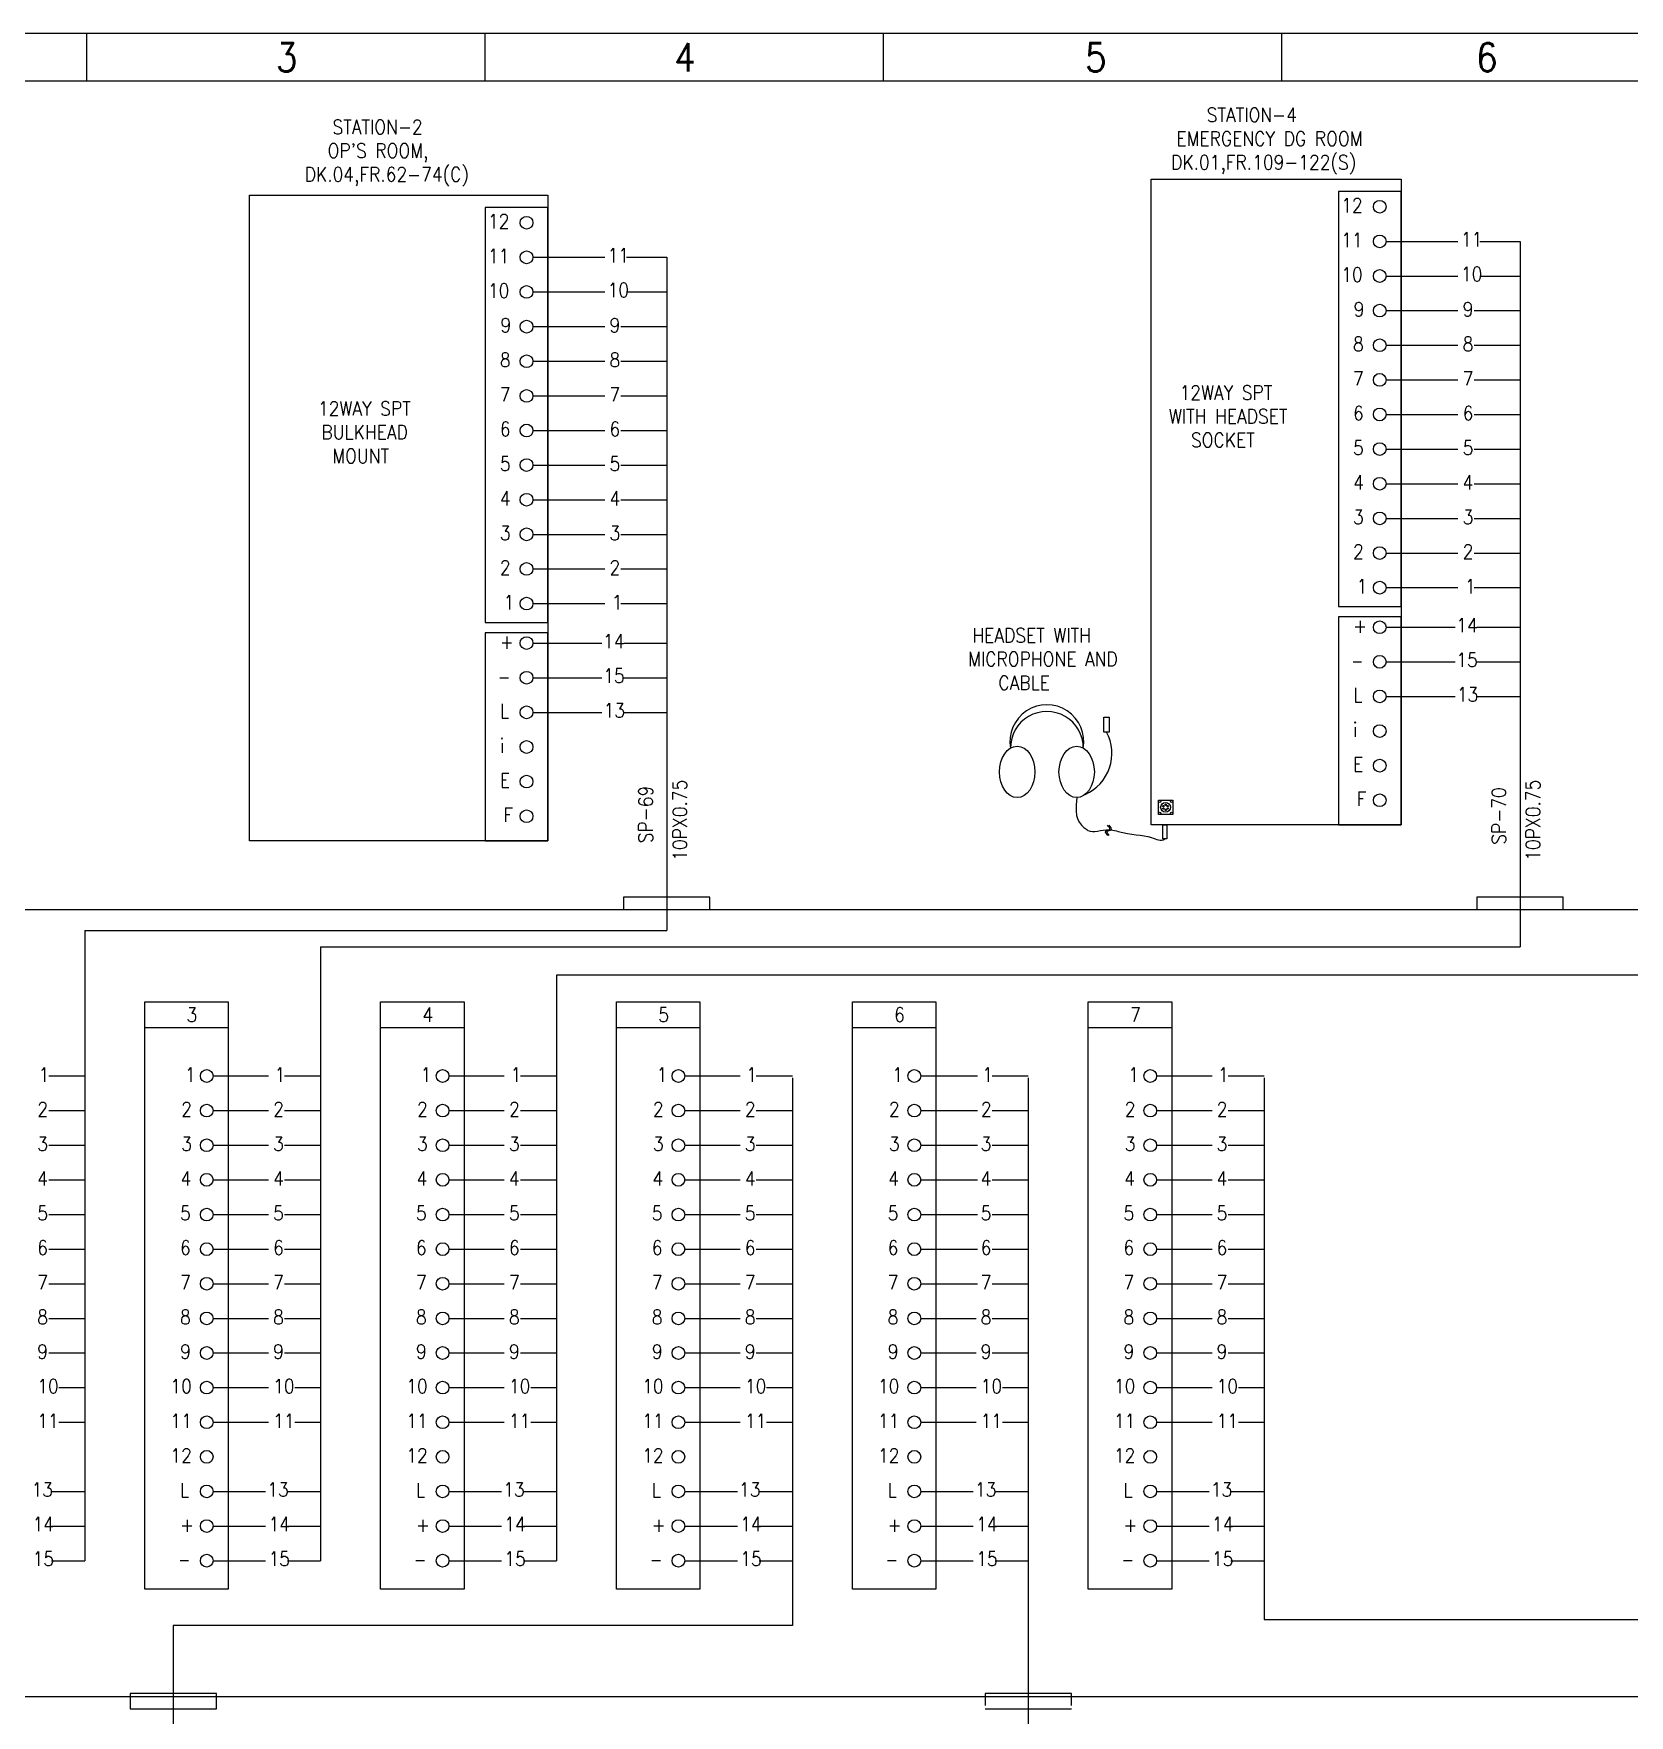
# Model space of a CAD drawing. Header units: inches. Extents: x 36 to 5114, y 9 to 306.
# Drawn here: x 2466.7 to 2634.9, y 111.5 to 288.8 of the extents above; entities that cross this region are included whole.
import ezdxf

# ---------------------------------------------------------------- set-up
doc = ezdxf.new("R2010")
doc.units = ezdxf.units.IN
doc.header["$MEASUREMENT"] = 0
doc.layers.add('Border', color=6, linetype='Continuous')
doc.layers.add('TITLE', color=7, linetype='Continuous')
doc.layers.add('CON-050', color=3, linetype='Continuous', lineweight=50)
doc.styles.add('ROMANS', font='simplex.shx', dxfattribs={"width": 0.88})

# ---------------------------------------------------------------- blocks, each defined once
blk = doc.blocks.new('A3_BORDER')
at = {"linetype": 'Continuous'}
for p, q in [((173, 264.65), (173, 259.65)), ((215, 264.65), (215, 259.65))]:
    blk.add_line(p, q, dxfattribs=at)
at = {"layer": 'Border', "color": 7}
blk.add_lwpolyline([(0, 2.15), (384, 2.15), (384, 264.65), (0, 264.65)], close=True, dxfattribs=at)
at = {"layer": 'Border', "color": 6}
blk.add_lwpolyline([(5, 7.15), (379, 7.15), (379, 259.65), (5, 259.65)], close=True, dxfattribs=at)
at = {"layer": 'TITLE', "color": 7}
for p, q in [((89, 264.65), (89, 259.75)), ((131, 264.65), (131, 259.75))]:
    blk.add_line(p, q, dxfattribs=at)
at = {"layer": 'TITLE', "color": 7, "style": 'ROMANS', "width": 0.88}
for s, p in [('3', (108.96, 260.65)), ('4', (150.96, 260.65)), ('5', (194.28, 260.65)), ('6', (235.51, 260.65))]:
    blk.add_text(s, height=3, dxfattribs=at).set_placement(p)
blk = doc.blocks.new('*U18')
blk.add_circle((0, 0), 0.0728)
blk = doc.blocks.new('*U17')
at = {"color": 0, "linetype": 'ByBlock', "lineweight": -2}
for p, rotation in [((784.95, 158.66), 59.99999999999999), ((784.95, 158.39), 120), ((785.18, 158.25), 180), ((785.42, 158.66), 300.0000000000001), ((785.42, 158.39), 240)]:
    blk.add_blockref('*U18', p, dxfattribs=dict(at, rotation=rotation))
blk.add_blockref('*U18', (785.18, 158.8), dxfattribs=at)

msp = doc.modelspace()

# ---------------------------------------------------------------- linework, layer by layer
for p, q in [((2533.41, 265.25), (2533.41, 194.27)), ((2472.04, 194.27), (2472.04, 127.82)), ((2472.04, 194.27), (2533.41, 194.27)), ((2496.91, 192.56), (2496.91, 127.82)), ((2496.91, 192.56), (2623.38, 192.56)), ((2521.78, 189.55), (2521.78, 127.82)), ((2708.6, 189.55), (2521.78, 189.55)), ((2478.37, 184.05), (2487.16, 184.05)), ((2503.24, 184.05), (2512.03, 184.05)), ((2528.11, 184.05), (2536.9, 184.05)), ((2552.98, 184.05), (2561.78, 184.05)), ((2577.85, 184.05), (2586.65, 184.05)), ((2546.65, 178.75), (2546.65, 120.98)), ((2571.52, 178.75), (2571.52, 48.88)), ((2596.4, 178.75), (2596.4, 121.62)), ((2546.65, 120.98), (2481.38, 120.98)), ((2481.38, 120.98), (2481.38, 48.88)), ((2596.4, 121.62), (2641.37, 121.62))]:
    msp.add_line(p, q)
for points in [[(2584.49, 273.5), (2610.85, 273.5), (2610.85, 205.4), (2584.49, 205.4)], [(2489.41, 271.82), (2520.88, 271.82), (2520.88, 203.71), (2489.41, 203.71)], [(2610.85, 272.18), (2604.23, 272.18), (2604.23, 228.42), (2610.85, 228.42)], [(2520.88, 270.49), (2514.27, 270.49), (2514.27, 226.73), (2520.88, 226.73)], [(2610.85, 227.34), (2604.23, 227.34), (2604.23, 205.4), (2610.85, 205.4)], [(2520.88, 225.66), (2514.27, 225.66), (2514.27, 203.71), (2520.88, 203.71)], [(2579.51, 216.76), (2580.05, 216.76), (2580.05, 215.19), (2579.51, 215.19)], [(2585.25, 208.02), (2586.76, 208.02), (2586.76, 206.49), (2585.25, 206.49)], [(2585.71, 205.4), (2586.15, 205.4), (2586.15, 203.92), (2585.71, 203.92)], [(2478.37, 186.74), (2487.16, 186.74), (2487.16, 124.81), (2478.37, 124.81)], [(2503.24, 186.74), (2512.03, 186.74), (2512.03, 124.81), (2503.24, 124.81)], [(2528.11, 186.74), (2536.9, 186.74), (2536.9, 124.81), (2528.11, 124.81)], [(2552.98, 186.74), (2561.78, 186.74), (2561.78, 124.81), (2552.98, 124.81)], [(2577.85, 186.74), (2586.65, 186.74), (2586.65, 124.81), (2577.85, 124.81)]]:
    msp.add_lwpolyline(points, close=True)
for points in [[(2623.38, 266.93), (2623.38, 192.56)], [(2537.96, 196.5), (2537.96, 197.77), (2528.86, 197.77), (2528.86, 196.5)], [(2627.93, 196.5), (2627.93, 197.77), (2618.83, 197.77), (2618.83, 196.5)], [(2404.04, 196.5), (2744.49, 196.5)], [(2485.92, 112.2), (2485.92, 113.8), (2476.83, 113.8), (2476.83, 112.2)], [(2576.07, 112.54), (2576.07, 113.8), (2566.98, 113.8), (2566.98, 112.54)], [(2744.15, 113.46), (2404.04, 113.46)], [(2476.83, 112.2), (2485.92, 112.2)], [(2566.98, 112.2), (2576.07, 112.2)], [(2566.98, 112.2), (2576.07, 112.2)]]:
    msp.add_lwpolyline(points)
for centre, radius in [((2518.62, 268.9), 0.671), ((2608.59, 270.58), 0.671), ((2608.59, 266.93), 0.671), ((2518.62, 265.25), 0.671), ((2608.59, 263.28), 0.671), ((2518.62, 261.6), 0.671), ((2608.59, 259.63), 0.671), ((2518.62, 257.94), 0.671), ((2608.59, 255.98), 0.671), ((2518.62, 254.29), 0.671), ((2608.59, 252.33), 0.671), ((2518.62, 250.64), 0.671), ((2608.59, 248.68), 0.671), ((2518.62, 246.99), 0.671), ((2608.59, 245.03), 0.671), ((2518.62, 243.34), 0.671), ((2608.59, 241.38), 0.671), ((2518.62, 239.69), 0.671), ((2608.59, 237.72), 0.671), ((2518.62, 236.04), 0.671), ((2608.59, 234.07), 0.671), ((2518.62, 232.39), 0.671), ((2608.59, 230.42), 0.671), ((2518.62, 228.74), 0.671), ((2518.62, 224.57), 0.671), ((2608.59, 226.25), 0.671), ((2608.59, 222.6), 0.671), ((2518.62, 220.92), 0.671), ((2608.59, 218.95), 0.671), ((2518.62, 217.27), 0.671), ((2608.59, 215.3), 0.671), ((2518.62, 213.62), 0.671), ((2608.59, 211.65), 0.671), ((2518.62, 209.97), 0.671), ((2585.37, 207.9), 0.12), ((2586, 207.26), 0.516), ((2586.64, 207.9), 0.12), ((2608.59, 208), 0.671), ((2518.62, 206.32), 0.671), ((2585.37, 206.61), 0.12), ((2586.64, 206.61), 0.12), ((2484.9, 178.93), 0.671), ((2509.77, 178.93), 0.671), ((2534.64, 178.93), 0.671), ((2559.51, 178.93), 0.671), ((2584.39, 178.93), 0.671), ((2484.9, 175.28), 0.671), ((2509.77, 175.28), 0.671), ((2534.64, 175.28), 0.671), ((2559.51, 175.28), 0.671), ((2584.39, 175.28), 0.671), ((2484.9, 171.63), 0.671), ((2509.77, 171.63), 0.671), ((2534.64, 171.63), 0.671), ((2559.51, 171.63), 0.671), ((2584.39, 171.63), 0.671), ((2484.9, 167.98), 0.671), ((2509.77, 167.98), 0.671), ((2534.64, 167.98), 0.671), ((2559.51, 167.98), 0.671), ((2584.39, 167.98), 0.671), ((2484.9, 164.32), 0.671), ((2509.77, 164.32), 0.671), ((2534.64, 164.32), 0.671), ((2559.51, 164.32), 0.671), ((2584.39, 164.32), 0.671), ((2484.9, 160.67), 0.671), ((2509.77, 160.67), 0.671), ((2534.64, 160.67), 0.671), ((2559.51, 160.67), 0.671), ((2584.39, 160.67), 0.671), ((2484.9, 157.02), 0.671), ((2509.77, 157.02), 0.671), ((2534.64, 157.02), 0.671), ((2559.51, 157.02), 0.671), ((2584.39, 157.02), 0.671), ((2484.9, 153.37), 0.671), ((2509.77, 153.37), 0.671), ((2534.64, 153.37), 0.671), ((2559.51, 153.37), 0.671), ((2584.39, 153.37), 0.671), ((2484.9, 149.72), 0.671), ((2509.77, 149.72), 0.671), ((2534.64, 149.72), 0.671), ((2559.51, 149.72), 0.671), ((2584.39, 149.72), 0.671), ((2484.9, 146.07), 0.671), ((2509.77, 146.07), 0.671), ((2534.64, 146.07), 0.671), ((2559.51, 146.07), 0.671), ((2584.39, 146.07), 0.671), ((2484.9, 142.42), 0.671), ((2509.77, 142.42), 0.671), ((2534.64, 142.42), 0.671), ((2559.51, 142.42), 0.671), ((2584.39, 142.42), 0.671), ((2484.9, 138.77), 0.671), ((2509.77, 138.77), 0.671), ((2534.64, 138.77), 0.671), ((2559.51, 138.77), 0.671), ((2584.39, 138.77), 0.671), ((2484.9, 135.12), 0.671), ((2509.77, 135.12), 0.671), ((2534.64, 135.12), 0.671), ((2559.51, 135.12), 0.671), ((2584.39, 135.12), 0.671), ((2484.9, 131.47), 0.671), ((2509.77, 131.47), 0.671), ((2534.64, 131.47), 0.671), ((2559.51, 131.47), 0.671), ((2584.39, 131.47), 0.671), ((2484.9, 127.82), 0.671), ((2509.77, 127.82), 0.671), ((2534.64, 127.82), 0.671), ((2559.51, 127.82), 0.671), ((2584.39, 127.82), 0.671)]:
    msp.add_circle(centre, radius)
for centre, radius, start, end in [((2573.49, 214.18), 3.9, 349.8171, 190.1829), ((2573.49, 213.52), 3.84, 359.5798, 180.4202), ((2575.61, 212.95), 4.74, 293.9795, 28.2344)]:
    msp.add_arc(centre, radius, start, end)
for centre in [(2570.36, 210.99), (2576.63, 210.99)]:
    msp.add_ellipse(centre, major_axis=(0, 2.71), ratio=0.6875)
for points, knots in [([(2576.63, 208.28), (2576.35, 206.06), (2576.88, 205.45), (2578.29, 204.51), (2579.23, 204.9), (2580.07, 204.89)], [0, 0, 0, 0, 4.162872, 4.376917, 6.907654, 6.907654, 6.907654, 6.907654]), ([(2580.25, 204.88), (2580.51, 204.86), (2582.16, 204.32), (2584.16, 204.42), (2585.48, 203.62), (2585.93, 203.92)], [7.096761, 7.096761, 7.096761, 7.096761, 7.865668, 12.198871, 14.446895, 14.446895, 14.446895, 14.446895])]:
    msp.add_open_spline(points, degree=3, knots=knots)
for points in [[(2579.9, 204.29), (2579.7, 204.73), (2580.11, 204.92), (2579.89, 205.39)], [(2580.07, 204.27), (2579.87, 204.71), (2580.28, 204.9), (2580.06, 205.37)]]:
    msp.add_spline(points, degree=3)
at = {"layer": 'CON-050', "color": 0, "lineweight": 25, "ltscale": 0.1}
for p, q in [((2609.26, 266.93), (2616.83, 266.93)), ((2619.14, 266.93), (2623.38, 266.93)), ((2519.29, 265.25), (2526.87, 265.25)), ((2529.18, 265.25), (2533.41, 265.25)), ((2609.26, 263.28), (2616.83, 263.28)), ((2619.14, 263.28), (2623.38, 263.28)), ((2519.29, 261.6), (2526.87, 261.6)), ((2529.18, 261.6), (2533.41, 261.6)), ((2609.26, 259.63), (2616.83, 259.63)), ((2618.53, 259.63), (2623.38, 259.63)), ((2519.29, 257.94), (2526.87, 257.94)), ((2528.57, 257.94), (2533.41, 257.94)), ((2609.26, 255.98), (2616.83, 255.98)), ((2618.53, 255.98), (2623.38, 255.98)), ((2519.29, 254.29), (2526.87, 254.29)), ((2528.57, 254.29), (2533.41, 254.29)), ((2609.26, 252.33), (2616.83, 252.33)), ((2618.53, 252.33), (2623.38, 252.33)), ((2519.29, 250.64), (2526.87, 250.64)), ((2528.57, 250.64), (2533.41, 250.64)), ((2609.26, 248.68), (2616.83, 248.68)), ((2618.53, 248.68), (2623.38, 248.68)), ((2519.29, 246.99), (2526.87, 246.99)), ((2528.57, 246.99), (2533.41, 246.99)), ((2609.26, 245.03), (2616.83, 245.03)), ((2618.53, 245.03), (2623.38, 245.03)), ((2519.29, 243.34), (2526.87, 243.34)), ((2528.57, 243.34), (2533.41, 243.34)), ((2609.26, 241.38), (2616.83, 241.38)), ((2618.53, 241.38), (2623.38, 241.38)), ((2519.29, 239.69), (2526.87, 239.69)), ((2528.57, 239.69), (2533.41, 239.69)), ((2609.26, 237.72), (2616.83, 237.72)), ((2618.53, 237.72), (2623.38, 237.72)), ((2519.29, 236.04), (2526.87, 236.04)), ((2528.57, 236.04), (2533.41, 236.04)), ((2609.26, 234.07), (2616.83, 234.07)), ((2618.53, 234.07), (2623.38, 234.07)), ((2519.29, 232.39), (2526.87, 232.39)), ((2528.57, 232.39), (2533.41, 232.39)), ((2609.26, 230.42), (2616.83, 230.42)), ((2618.53, 230.42), (2623.38, 230.42)), ((2519.29, 228.74), (2526.87, 228.74)), ((2528.57, 228.74), (2533.41, 228.74)), ((2609.26, 226.25), (2616.53, 226.25)), ((2618.84, 226.25), (2623.38, 226.25)), ((2519.29, 224.57), (2526.56, 224.57)), ((2528.87, 224.57), (2533.41, 224.57)), ((2609.26, 222.6), (2616.53, 222.6)), ((2618.84, 222.6), (2623.38, 222.6)), ((2519.29, 220.92), (2526.56, 220.92)), ((2528.87, 220.92), (2533.41, 220.92)), ((2609.26, 218.95), (2616.53, 218.95)), ((2618.84, 218.95), (2623.38, 218.95)), ((2519.29, 217.27), (2526.56, 217.27)), ((2528.87, 217.27), (2533.41, 217.27)), ((2468.24, 178.93), (2472.04, 178.93)), ((2485.57, 178.93), (2491.41, 178.93)), ((2493.11, 178.93), (2496.91, 178.93)), ((2510.44, 178.93), (2516.28, 178.93)), ((2517.98, 178.93), (2521.78, 178.93)), ((2535.31, 178.93), (2541.16, 178.93)), ((2542.85, 178.93), (2546.65, 178.93)), ((2560.19, 178.93), (2566.17, 178.93)), ((2567.72, 178.93), (2571.52, 178.93)), ((2585.06, 178.93), (2590.9, 178.93)), ((2592.6, 178.93), (2596.4, 178.93)), ((2468.24, 175.28), (2472.04, 175.28)), ((2485.57, 175.28), (2491.41, 175.28)), ((2493.11, 175.28), (2496.91, 175.28)), ((2510.44, 175.28), (2516.28, 175.28)), ((2517.98, 175.28), (2521.78, 175.28)), ((2535.31, 175.28), (2541.16, 175.28)), ((2542.85, 175.28), (2546.65, 175.28)), ((2560.19, 175.28), (2566.17, 175.28)), ((2567.72, 175.28), (2568.11, 175.28)), ((2567.72, 175.28), (2571.52, 175.28)), ((2585.06, 175.28), (2590.9, 175.28)), ((2592.6, 175.28), (2596.4, 175.28)), ((2468.24, 171.63), (2472.04, 171.63)), ((2485.57, 171.63), (2491.41, 171.63)), ((2493.11, 171.63), (2496.91, 171.63)), ((2510.44, 171.63), (2516.28, 171.63)), ((2517.98, 171.63), (2521.78, 171.63)), ((2535.31, 171.63), (2541.16, 171.63)), ((2542.85, 171.63), (2546.65, 171.63)), ((2560.19, 171.63), (2566.17, 171.63)), ((2567.72, 171.63), (2571.52, 171.63)), ((2585.06, 171.63), (2590.9, 171.63)), ((2592.6, 171.63), (2596.4, 171.63)), ((2468.24, 167.98), (2472.04, 167.98)), ((2485.57, 167.98), (2491.41, 167.98)), ((2493.11, 167.98), (2496.91, 167.98)), ((2510.44, 167.98), (2516.28, 167.98)), ((2517.98, 167.98), (2521.78, 167.98)), ((2535.31, 167.98), (2541.16, 167.98)), ((2542.85, 167.98), (2546.65, 167.98)), ((2560.19, 167.98), (2566.17, 167.98)), ((2567.72, 167.98), (2571.52, 167.98)), ((2585.06, 167.98), (2590.9, 167.98)), ((2592.6, 167.98), (2596.4, 167.98)), ((2468.24, 164.32), (2472.04, 164.32)), ((2485.57, 164.32), (2491.41, 164.32)), ((2493.11, 164.32), (2496.91, 164.32)), ((2510.44, 164.32), (2516.28, 164.32)), ((2517.98, 164.32), (2521.78, 164.32)), ((2535.31, 164.32), (2541.16, 164.32)), ((2542.85, 164.32), (2546.65, 164.32)), ((2560.19, 164.32), (2566.17, 164.32)), ((2567.72, 164.32), (2571.52, 164.32)), ((2585.06, 164.32), (2590.9, 164.32)), ((2592.6, 164.32), (2596.4, 164.32)), ((2468.24, 160.67), (2472.04, 160.67)), ((2485.57, 160.67), (2491.41, 160.67)), ((2493.11, 160.67), (2496.91, 160.67)), ((2510.44, 160.67), (2516.28, 160.67)), ((2517.98, 160.67), (2521.78, 160.67)), ((2535.31, 160.67), (2541.16, 160.67)), ((2542.85, 160.67), (2546.65, 160.67)), ((2560.19, 160.67), (2566.17, 160.67)), ((2567.72, 160.67), (2571.52, 160.67)), ((2585.06, 160.67), (2590.9, 160.67)), ((2592.6, 160.67), (2596.4, 160.67)), ((2468.24, 157.02), (2472.04, 157.02)), ((2485.57, 157.02), (2491.41, 157.02)), ((2493.11, 157.02), (2496.91, 157.02)), ((2510.44, 157.02), (2516.28, 157.02)), ((2517.98, 157.02), (2521.78, 157.02)), ((2535.31, 157.02), (2541.16, 157.02)), ((2542.85, 157.02), (2546.65, 157.02)), ((2560.19, 157.02), (2566.17, 157.02)), ((2567.72, 157.02), (2571.52, 157.02)), ((2585.06, 157.02), (2590.9, 157.02)), ((2592.6, 157.02), (2596.4, 157.02)), ((2468.24, 153.37), (2472.04, 153.37)), ((2485.57, 153.37), (2491.41, 153.37)), ((2493.11, 153.37), (2496.91, 153.37)), ((2510.44, 153.37), (2516.28, 153.37)), ((2517.98, 153.37), (2521.78, 153.37)), ((2535.31, 153.37), (2541.16, 153.37)), ((2542.85, 153.37), (2546.65, 153.37)), ((2560.19, 153.37), (2566.03, 153.37)), ((2567.72, 153.37), (2571.52, 153.37)), ((2585.06, 153.37), (2590.9, 153.37)), ((2592.6, 153.37), (2596.4, 153.37)), ((2468.24, 149.72), (2472.04, 149.72)), ((2485.57, 149.72), (2491.41, 149.72)), ((2493.11, 149.72), (2496.91, 149.72)), ((2510.44, 149.72), (2516.28, 149.72)), ((2517.98, 149.72), (2521.78, 149.72)), ((2535.31, 149.72), (2541.16, 149.72)), ((2542.85, 149.72), (2546.65, 149.72)), ((2560.19, 149.72), (2566.03, 149.72)), ((2567.72, 149.72), (2571.52, 149.72)), ((2585.06, 149.72), (2590.9, 149.72)), ((2592.6, 149.72), (2596.4, 149.72)), ((2469.32, 146.07), (2472.04, 146.07)), ((2485.57, 146.07), (2491.41, 146.07)), ((2494.19, 146.07), (2496.91, 146.07)), ((2510.44, 146.07), (2516.28, 146.07)), ((2519.07, 146.07), (2521.78, 146.07)), ((2535.31, 146.07), (2541.16, 146.07)), ((2543.94, 146.07), (2546.65, 146.07)), ((2560.19, 146.07), (2566.03, 146.07)), ((2568.81, 146.07), (2571.52, 146.07)), ((2585.06, 146.07), (2590.9, 146.07)), ((2593.68, 146.07), (2596.4, 146.07)), ((2469.32, 142.42), (2472.04, 142.42)), ((2485.57, 142.42), (2491.41, 142.42)), ((2494.19, 142.42), (2496.91, 142.42)), ((2510.44, 142.42), (2516.28, 142.42)), ((2519.07, 142.42), (2521.78, 142.42)), ((2535.31, 142.42), (2541.16, 142.42)), ((2543.94, 142.42), (2546.65, 142.42)), ((2560.19, 142.42), (2566.03, 142.42)), ((2568.81, 142.42), (2571.52, 142.42)), ((2585.06, 142.42), (2590.9, 142.42)), ((2593.68, 142.42), (2596.4, 142.42)), ((2468.55, 135.12), (2472.04, 135.12)), ((2485.57, 135.12), (2491.11, 135.12)), ((2493.42, 135.12), (2496.91, 135.12)), ((2510.44, 135.12), (2515.98, 135.12)), ((2518.29, 135.12), (2521.78, 135.12)), ((2535.31, 135.12), (2540.85, 135.12)), ((2543.16, 135.12), (2546.65, 135.12)), ((2560.19, 135.12), (2565.72, 135.12)), ((2568.03, 135.12), (2571.52, 135.12)), ((2585.06, 135.12), (2590.59, 135.12)), ((2592.9, 135.12), (2596.4, 135.12)), ((2468.55, 131.47), (2472.04, 131.47)), ((2485.57, 131.47), (2491.11, 131.47)), ((2493.42, 131.47), (2496.91, 131.47)), ((2510.44, 131.47), (2515.98, 131.47)), ((2518.29, 131.47), (2521.78, 131.47)), ((2535.31, 131.47), (2540.85, 131.47)), ((2543.16, 131.47), (2546.65, 131.47)), ((2560.19, 131.47), (2565.72, 131.47)), ((2568.03, 131.47), (2571.52, 131.47)), ((2585.06, 131.47), (2590.59, 131.47)), ((2592.9, 131.47), (2596.4, 131.47)), ((2468.55, 127.82), (2472.04, 127.82)), ((2485.57, 127.82), (2491.11, 127.82)), ((2493.42, 127.82), (2496.91, 127.82)), ((2510.44, 127.82), (2515.98, 127.82)), ((2518.29, 127.82), (2521.78, 127.82)), ((2535.31, 127.82), (2540.85, 127.82)), ((2543.16, 127.82), (2546.65, 127.82)), ((2560.19, 127.82), (2565.72, 127.82)), ((2568.03, 127.82), (2571.52, 127.82)), ((2585.06, 127.82), (2590.59, 127.82)), ((2592.9, 127.82), (2596.4, 127.82))]:
    msp.add_line(p, q, dxfattribs=at)

# ---------------------------------------------------------------- block references
at = {"linetype": 'Continuous'}
msp.add_blockref('A3_BORDER', (2383.24, 24.19), dxfattribs=at)
msp.add_blockref('*U17', (1800.82, 48.73))

# ---------------------------------------------------------------- texts
at = {"layer": 'CON-050', "color": 0, "lineweight": 25, "char_height": 1.5, "attachment_point": 1, "style": 'ROMANS'}
for s, width, insert in [('{\\Fromans|c0;\\W3.986; \\W0.88;STATION-4 \\P EMERGENCY DG ROOM \\P{\\W0.340238; }DK.01,FR.109-122(S)}', 22.2036, (2586.24, 281.02)), ("{\\Fromans|c0;\\W4.2793; \\W0.88;STATION-2\\P{\\W3.77642; }OP'S ROOM,\\P{\\W1.42976; }DK.04,FR.62-74(C)}", 23.0207, (2493.76, 279.75)), ('{\\Fromans|c0;12}', 2.3407, (2604.52, 271.48)), ('{\\Fromans|c0;12}', 2.3407, (2514.55, 269.79)), ('{\\Fromans|c0;11}', 2.3407, (2604.52, 267.83)), ('{\\Fromans|c0;11}', 1.9636, (2617.14, 267.89)), ('{\\Fromans|c0;11}', 2.3407, (2514.55, 266.14)), ('{\\Fromans|c0;11}', 1.9636, (2527.17, 266.21)), ('{\\Fromans|c0;10}', 2.3407, (2617.14, 264.24)), ('{\\Fromans|c0;10}', 2.3407, (2514.55, 262.49)), ('{\\Fromans|c0;10}', 2.3407, (2527.17, 262.56)), ('{\\Fromans|c0;10}', 2.3407, (2604.52, 264.18)), ('{\\Fromans|c0;9}', 1.0207, (2605.84, 260.52)), ('{\\Fromans|c0;9}', 1.0836, (2617.33, 260.52)), ('{\\Fromans|c0;9}', 1.0207, (2515.87, 258.84)), ('{\\Fromans|c0;9}', 1.0836, (2527.37, 258.84)), ('{\\Fromans|c0;8}', 1.0836, (2605.77, 256.87)), ('{\\Fromans|c0;8}', 1.0836, (2617.33, 256.87)), ('{\\Fromans|c0;8}', 1.0836, (2515.81, 255.19)), ('{\\Fromans|c0;8}', 1.0836, (2527.37, 255.19)), ('{\\Fromans|c0;7}', 1.0836, (2605.77, 253.22)), ('{\\Fromans|c0;7}', 1.0836, (2617.33, 253.22)), ('{\\Fromans|c0;\\W1.3686; \\W0.88;12WAY SPT\\P{\\W1.72476; }BULKHEAD \\P{\\W2.83523; }MOUNT}', 14.8543, (2495.22, 250.06)), ('{\\Fromans|c0;7}', 1.0836, (2515.81, 251.54)), ('{\\Fromans|c0;7}', 1.0836, (2527.37, 251.54)), ('{\\Fromans|c0;\\W2.7095; \\W0.88;12WAY SPT\\P{\\W1.62; }WITH HEADSET \\P{\\W3.88285; }SOCKET}', 18.8771, (2584.69, 251.74)), ('{\\Fromans|c0;6}', 1.0836, (2605.77, 249.57)), ('{\\Fromans|c0;6}', 1.0836, (2617.33, 249.57)), ('{\\Fromans|c0;6}', 1.0836, (2515.81, 247.89)), ('{\\Fromans|c0;6}', 1.0836, (2527.37, 247.89)), ('{\\Fromans|c0;5}', 1.0836, (2605.77, 245.92)), ('{\\Fromans|c0;5}', 1.0836, (2617.33, 245.92)), ('{\\Fromans|c0;5}', 1.0836, (2515.81, 244.24)), ('{\\Fromans|c0;5}', 1.0836, (2527.37, 244.24)), ('{\\Fromans|c0;4}', 1.1464, (2605.79, 242.27)), ('{\\Fromans|c0;4}', 1.0836, (2617.33, 242.27)), ('{\\Fromans|c0;4}', 1.1464, (2515.82, 240.59)), ('{\\Fromans|c0;4}', 1.0836, (2527.37, 240.59)), ('{\\Fromans|c0;3}', 1.0836, (2605.77, 238.62)), ('{\\Fromans|c0;3}', 1.0836, (2617.33, 238.62)), ('{\\Fromans|c0;3}', 1.0836, (2515.81, 236.94)), ('{\\Fromans|c0;3}', 1.0836, (2527.37, 236.94)), ('{\\Fromans|c0;2}', 1.0836, (2605.77, 234.97)), ('{\\Fromans|c0;2}', 1.0836, (2617.33, 234.97)), ('{\\Fromans|c0;2}', 1.0836, (2515.81, 233.28)), ('{\\Fromans|c0;2}', 1.0836, (2527.37, 233.28)), ('{\\Fromans|c0;1}', 0.7064, (2606.15, 231.32)), ('{\\Fromans|c0;1}', 0.7064, (2617.57, 231.32)), ('{\\Fromans|c0;1}', 0.7064, (2516.19, 229.63)), ('{\\Fromans|c0;1}', 0.7064, (2527.61, 229.63)), ('{\\Fromans|c0;14}', 1.9636, (2616.66, 227.21)), ('{\\Fromans|c0;+}', 1.3979, (2515.81, 225.47)), ('{\\Fromans|c0;14}', 1.9636, (2526.69, 225.53)), ('{\\Fromans|c0;\\W1.325; \\W0.88;HEADSET WITH\\P MICROPHONE AND \\P{\\W3.98595; }CABLE}', 17.6779, (2564.27, 226.14)), ('{\\Fromans|c0;+}', 1.3979, (2605.77, 227.15)), ('{\\Fromans|c0;15}', 2.3407, (2616.66, 223.56)), ('{\\Fromans|c0;15}', 2.3407, (2526.7, 221.88)), ('{\\Fromans|c0; _}', 1.3979, (2605.77, 224.25)), ('{\\Fromans|c0; _}', 1.3979, (2515.81, 222.57)), ('{\\Fromans|c0;13}', 2.3407, (2616.71, 219.91)), ('{\\Fromans|c0;L}', 1.1464, (2515.82, 218.16)), ('{\\Fromans|c0;13}', 2.3407, (2526.74, 218.23)), ('{\\Fromans|c0;L}', 1.1464, (2605.79, 219.85)), ('{\\Fromans|c0;i}', 0.3293, (2515.81, 214.51)), ('{\\Fromans|c0;i}', 0.3293, (2605.77, 216.2)), ('{\\Fromans|c0;E}', 1.5, (2605.77, 212.55)), ('{\\Fromans|c0;E}', 1.5, (2515.81, 210.86)), ('{\\Fromans|c0;F}', 0.7064, (2606.15, 208.9)), ('{\\Fromans|c0;F}', 0.7064, (2516.19, 207.21)), ('{\\Fromans|c0;3}', 0.9419, (2482.77, 186.14)), ('{\\Fromans|c0;4}', 0.9419, (2507.64, 186.14)), ('{\\Fromans|c0;5}', 0.9419, (2532.51, 186.14)), ('{\\Fromans|c0;6}', 0.9419, (2557.38, 186.14)), ('{\\Fromans|c0;7}', 0.9419, (2582.26, 186.14)), ('{\\Fromans|c0;1}', 0.7064, (2467.19, 179.82)), ('{\\Fromans|c0;1}', 0.7064, (2482.59, 179.82)), ('{\\Fromans|c0;1}', 0.7064, (2492.06, 179.82)), ('{\\Fromans|c0;1}', 0.7064, (2507.46, 179.82)), ('{\\Fromans|c0;1}', 0.7064, (2516.93, 179.82)), ('{\\Fromans|c0;1}', 0.7064, (2532.33, 179.82)), ('{\\Fromans|c0;1}', 0.7064, (2541.8, 179.82)), ('{\\Fromans|c0;1}', 0.7064, (2557.2, 179.82)), ('{\\Fromans|c0;1}', 0.7064, (2566.67, 179.82)), ('{\\Fromans|c0;1}', 0.7064, (2582.07, 179.82)), ('{\\Fromans|c0;1}', 0.7064, (2591.54, 179.82)), ('{\\Fromans|c0;2}', 1.0836, (2467.04, 176.17)), ('{\\Fromans|c0;2}', 1.0836, (2482.21, 176.17)), ('{\\Fromans|c0;2}', 1.0836, (2491.91, 176.17)), ('{\\Fromans|c0;2}', 1.0836, (2507.08, 176.17)), ('{\\Fromans|c0;2}', 1.0836, (2516.78, 176.17)), ('{\\Fromans|c0;2}', 1.0836, (2531.95, 176.17)), ('{\\Fromans|c0;2}', 1.0836, (2541.65, 176.17)), ('{\\Fromans|c0;2}', 1.0836, (2556.83, 176.17)), ('{\\Fromans|c0;2}', 1.0836, (2566.53, 176.17)), ('{\\Fromans|c0;2}', 1.0836, (2581.7, 176.17)), ('{\\Fromans|c0;2}', 1.0836, (2591.4, 176.17)), ('{\\Fromans|c0;3}', 0.7064, (2467.03, 172.52)), ('{\\Fromans|c0;3}', 1.0836, (2482.21, 172.52)), ('{\\Fromans|c0;3}', 0.7064, (2491.9, 172.52)), ('{\\Fromans|c0;3}', 1.0836, (2507.08, 172.52)), ('{\\Fromans|c0;3}', 0.7064, (2516.77, 172.52)), ('{\\Fromans|c0;3}', 1.0836, (2531.95, 172.52)), ('{\\Fromans|c0;3}', 0.7064, (2541.64, 172.52)), ('{\\Fromans|c0;3}', 1.0836, (2556.83, 172.52)), ('{\\Fromans|c0;3}', 0.7064, (2566.51, 172.52)), ('{\\Fromans|c0;3}', 1.0836, (2581.7, 172.52)), ('{\\Fromans|c0;3}', 0.7064, (2591.38, 172.52)), ('{\\Fromans|c0;4}', 0.7064, (2467.03, 168.87)), ('{\\Fromans|c0;4}', 1.1464, (2482.15, 168.87)), ('{\\Fromans|c0;4}', 0.7064, (2491.9, 168.87)), ('{\\Fromans|c0;4}', 1.1464, (2507.02, 168.87)), ('{\\Fromans|c0;4}', 0.7064, (2516.77, 168.87)), ('{\\Fromans|c0;4}', 1.1464, (2531.89, 168.87)), ('{\\Fromans|c0;4}', 0.7064, (2541.64, 168.87)), ('{\\Fromans|c0;4}', 1.1464, (2556.76, 168.87)), ('{\\Fromans|c0;4}', 0.7064, (2566.51, 168.87)), ('{\\Fromans|c0;4}', 1.1464, (2581.63, 168.87)), ('{\\Fromans|c0;4}', 0.7064, (2591.38, 168.87)), ('{\\Fromans|c0;5}', 0.7064, (2467.03, 165.22)), ('{\\Fromans|c0;5}', 1.0836, (2482.09, 165.22)), ('{\\Fromans|c0;5}', 0.7064, (2491.9, 165.22)), ('{\\Fromans|c0;5}', 1.0836, (2506.96, 165.22)), ('{\\Fromans|c0;5}', 0.7064, (2516.77, 165.22)), ('{\\Fromans|c0;5}', 1.0836, (2531.83, 165.22)), ('{\\Fromans|c0;5}', 0.7064, (2541.64, 165.22)), ('{\\Fromans|c0;5}', 1.0836, (2556.7, 165.22)), ('{\\Fromans|c0;5}', 0.7064, (2566.51, 165.22)), ('{\\Fromans|c0;5}', 1.0836, (2581.57, 165.22)), ('{\\Fromans|c0;5}', 0.7064, (2591.38, 165.22)), ('{\\Fromans|c0;6}', 0.7064, (2467.03, 161.57)), ('{\\Fromans|c0;6}', 1.0836, (2482.09, 161.57)), ('{\\Fromans|c0;6}', 0.7064, (2491.9, 161.57)), ('{\\Fromans|c0;6}', 1.0836, (2506.96, 161.57)), ('{\\Fromans|c0;6}', 0.7064, (2516.77, 161.57)), ('{\\Fromans|c0;6}', 1.0836, (2531.83, 161.57)), ('{\\Fromans|c0;6}', 0.7064, (2541.64, 161.57)), ('{\\Fromans|c0;6}', 1.0836, (2556.7, 161.57)), ('{\\Fromans|c0;6}', 0.7064, (2566.51, 161.57)), ('{\\Fromans|c0;6}', 1.0836, (2581.57, 161.57)), ('{\\Fromans|c0;6}', 0.7064, (2591.38, 161.57)), ('{\\Fromans|c0;7}', 0.7064, (2467.03, 157.92)), ('{\\Fromans|c0;7}', 1.0836, (2482.09, 157.92)), ('{\\Fromans|c0;7}', 0.7064, (2491.9, 157.92)), ('{\\Fromans|c0;7}', 1.0836, (2506.96, 157.92)), ('{\\Fromans|c0;7}', 0.7064, (2516.77, 157.92)), ('{\\Fromans|c0;7}', 1.0836, (2531.83, 157.92)), ('{\\Fromans|c0;7}', 0.7064, (2541.64, 157.92)), ('{\\Fromans|c0;7}', 1.0836, (2556.7, 157.92)), ('{\\Fromans|c0;7}', 0.7064, (2566.51, 157.92)), ('{\\Fromans|c0;7}', 1.0836, (2581.57, 157.92)), ('{\\Fromans|c0;7}', 0.7064, (2591.38, 157.92)), ('{\\Fromans|c0;8}', 0.7064, (2467.03, 154.27)), ('{\\Fromans|c0;8}', 1.0836, (2482.09, 154.27)), ('{\\Fromans|c0;8}', 0.7064, (2491.9, 154.27)), ('{\\Fromans|c0;8}', 1.0836, (2506.96, 154.27)), ('{\\Fromans|c0;8}', 0.7064, (2516.77, 154.27)), ('{\\Fromans|c0;8}', 1.0836, (2531.83, 154.27)), ('{\\Fromans|c0;8}', 0.7064, (2541.64, 154.27)), ('{\\Fromans|c0;8}', 1.0836, (2556.7, 154.27)), ('{\\Fromans|c0;8}', 0.7064, (2566.51, 154.27)), ('{\\Fromans|c0;8}', 1.0836, (2581.57, 154.27)), ('{\\Fromans|c0;8}', 0.7064, (2591.38, 154.27)), ('{\\Fromans|c0;9}', 0.7064, (2467.03, 150.62)), ('{\\Fromans|c0;9}', 1.0207, (2482.1, 150.62)), ('{\\Fromans|c0;9}', 0.7064, (2491.9, 150.62)), ('{\\Fromans|c0;9}', 1.0207, (2506.97, 150.62)), ('{\\Fromans|c0;9}', 0.7064, (2516.77, 150.62)), ('{\\Fromans|c0;9}', 1.0207, (2531.84, 150.62)), ('{\\Fromans|c0;9}', 0.7064, (2541.64, 150.62)), ('{\\Fromans|c0;9}', 1.0207, (2556.71, 150.62)), ('{\\Fromans|c0;9}', 0.7064, (2566.51, 150.62)), ('{\\Fromans|c0;9}', 1.0207, (2581.58, 150.62)), ('{\\Fromans|c0;9}', 0.7064, (2591.38, 150.62)), ('{\\Fromans|c0;10}', 0.7064, (2467.03, 146.97)), ('{\\Fromans|c0;10}', 2.0547, (2481.07, 146.97)), ('{\\Fromans|c0;10}', 0.7064, (2491.9, 146.97)), ('{\\Fromans|c0;10}', 2.0547, (2505.94, 146.97)), ('{\\Fromans|c0;10}', 0.7064, (2516.77, 146.97)), ('{\\Fromans|c0;10}', 2.0547, (2530.81, 146.97)), ('{\\Fromans|c0;10}', 0.7064, (2541.64, 146.97)), ('{\\Fromans|c0;10}', 2.0547, (2555.68, 146.97)), ('{\\Fromans|c0;10}', 0.7064, (2566.51, 146.97)), ('{\\Fromans|c0;10}', 2.0547, (2580.55, 146.97)), ('{\\Fromans|c0;10}', 0.7064, (2591.38, 146.97)), ('{\\Fromans|c0;11}', 1.5, (2467.03, 143.32)), ('{\\Fromans|c0;11}', 1.9636, (2481.07, 143.32)), ('{\\Fromans|c0;11}', 1.5, (2491.9, 143.32)), ('{\\Fromans|c0;11}', 1.9636, (2505.94, 143.32)), ('{\\Fromans|c0;11}', 1.5, (2516.77, 143.32)), ('{\\Fromans|c0;11}', 1.9636, (2530.81, 143.32)), ('{\\Fromans|c0;11}', 1.5, (2541.64, 143.32)), ('{\\Fromans|c0;11}', 1.9636, (2555.68, 143.32)), ('{\\Fromans|c0;11}', 1.5, (2566.51, 143.32)), ('{\\Fromans|c0;11}', 1.9636, (2580.55, 143.32)), ('{\\Fromans|c0;11}', 1.5, (2591.38, 143.32)), ('{\\Fromans|c0;12}', 2.0547, (2481.07, 139.66)), ('{\\Fromans|c0;12}', 2.0547, (2505.94, 139.66)), ('{\\Fromans|c0;12}', 2.0547, (2530.81, 139.66)), ('{\\Fromans|c0;12}', 2.0547, (2555.68, 139.66)), ('{\\Fromans|c0;12}', 2.0547, (2580.55, 139.66)), ('{\\Fromans|c0;13}', 2.3407, (2466.42, 136.08)), ('{\\Fromans|c0;L}', 1.0207, (2482.09, 136.01)), ('{\\Fromans|c0;13}', 2.3407, (2491.29, 136.08)), ('{\\Fromans|c0;L}', 1.0207, (2506.96, 136.01)), ('{\\Fromans|c0;13}', 2.3407, (2516.16, 136.08)), ('{\\Fromans|c0;L}', 1.0207, (2531.83, 136.01)), ('{\\Fromans|c0;13}', 2.3407, (2541.03, 136.08)), ('{\\Fromans|c0;L}', 1.0207, (2556.7, 136.01)), ('{\\Fromans|c0;13}', 2.3407, (2565.9, 136.08)), ('{\\Fromans|c0;L}', 1.0207, (2581.57, 136.01)), ('{\\Fromans|c0;13}', 2.3407, (2590.77, 136.08)), ('{\\Fromans|c0;14}', 1.9636, (2466.54, 132.43)), ('{\\Fromans|c0;+}', 1.3979, (2482.09, 132.36)), ('{\\Fromans|c0;14}', 1.9636, (2491.41, 132.43)), ('{\\Fromans|c0;+}', 1.3979, (2506.96, 132.36)), ('{\\Fromans|c0;14}', 1.9636, (2516.28, 132.43)), ('{\\Fromans|c0;+}', 1.3979, (2531.83, 132.36)), ('{\\Fromans|c0;14}', 1.9636, (2541.16, 132.43)), ('{\\Fromans|c0;+}', 1.3979, (2556.7, 132.36)), ('{\\Fromans|c0;14}', 1.9636, (2566.03, 132.43)), ('{\\Fromans|c0;+}', 1.3979, (2581.57, 132.36)), ('{\\Fromans|c0;14}', 1.9636, (2590.9, 132.43)), ('{\\Fromans|c0;15}', 2.3407, (2466.54, 128.78)), ('{\\Fromans|c0; _}', 1.3979, (2482.09, 129.47)), ('{\\Fromans|c0;15}', 2.3407, (2491.41, 128.78)), ('{\\Fromans|c0; _}', 1.3979, (2506.96, 129.47)), ('{\\Fromans|c0;15}', 2.3407, (2516.28, 128.78)), ('{\\Fromans|c0; _}', 1.3979, (2531.83, 129.47)), ('{\\Fromans|c0;15}', 2.3407, (2541.16, 128.78)), ('{\\Fromans|c0; _}', 1.3979, (2556.7, 129.47)), ('{\\Fromans|c0;15}', 2.3407, (2566.03, 128.78)), ('{\\Fromans|c0; _}', 1.3979, (2581.57, 129.47)), ('{\\Fromans|c0;15}', 2.3407, (2590.9, 128.78))]:
    msp.add_mtext_dynamic_manual_height_columns(s, width=width, gutter_width=437.5, heights=[0], dxfattribs=dict(at, insert=insert))
at = {"layer": 'CON-050', "color": 0, "lineweight": 25, "char_height": 1.5, "attachment_point": 1, "rotation": 90, "style": 'ROMANS'}
for s, width, insert in [('SP-69', 6.3007, (2530.43, 203.48)), ('10PX0.75', 8.8779, (2534.04, 201.63)), ('10PX0.75', 8.8779, (2624, 201.63)), ('SP-70', 6.3636, (2620.39, 203.32))]:
    msp.add_mtext_dynamic_manual_height_columns(s, width=width, gutter_width=437.5, heights=[0], dxfattribs=dict(at, insert=insert))

doc.saveas('drawing.dxf')
